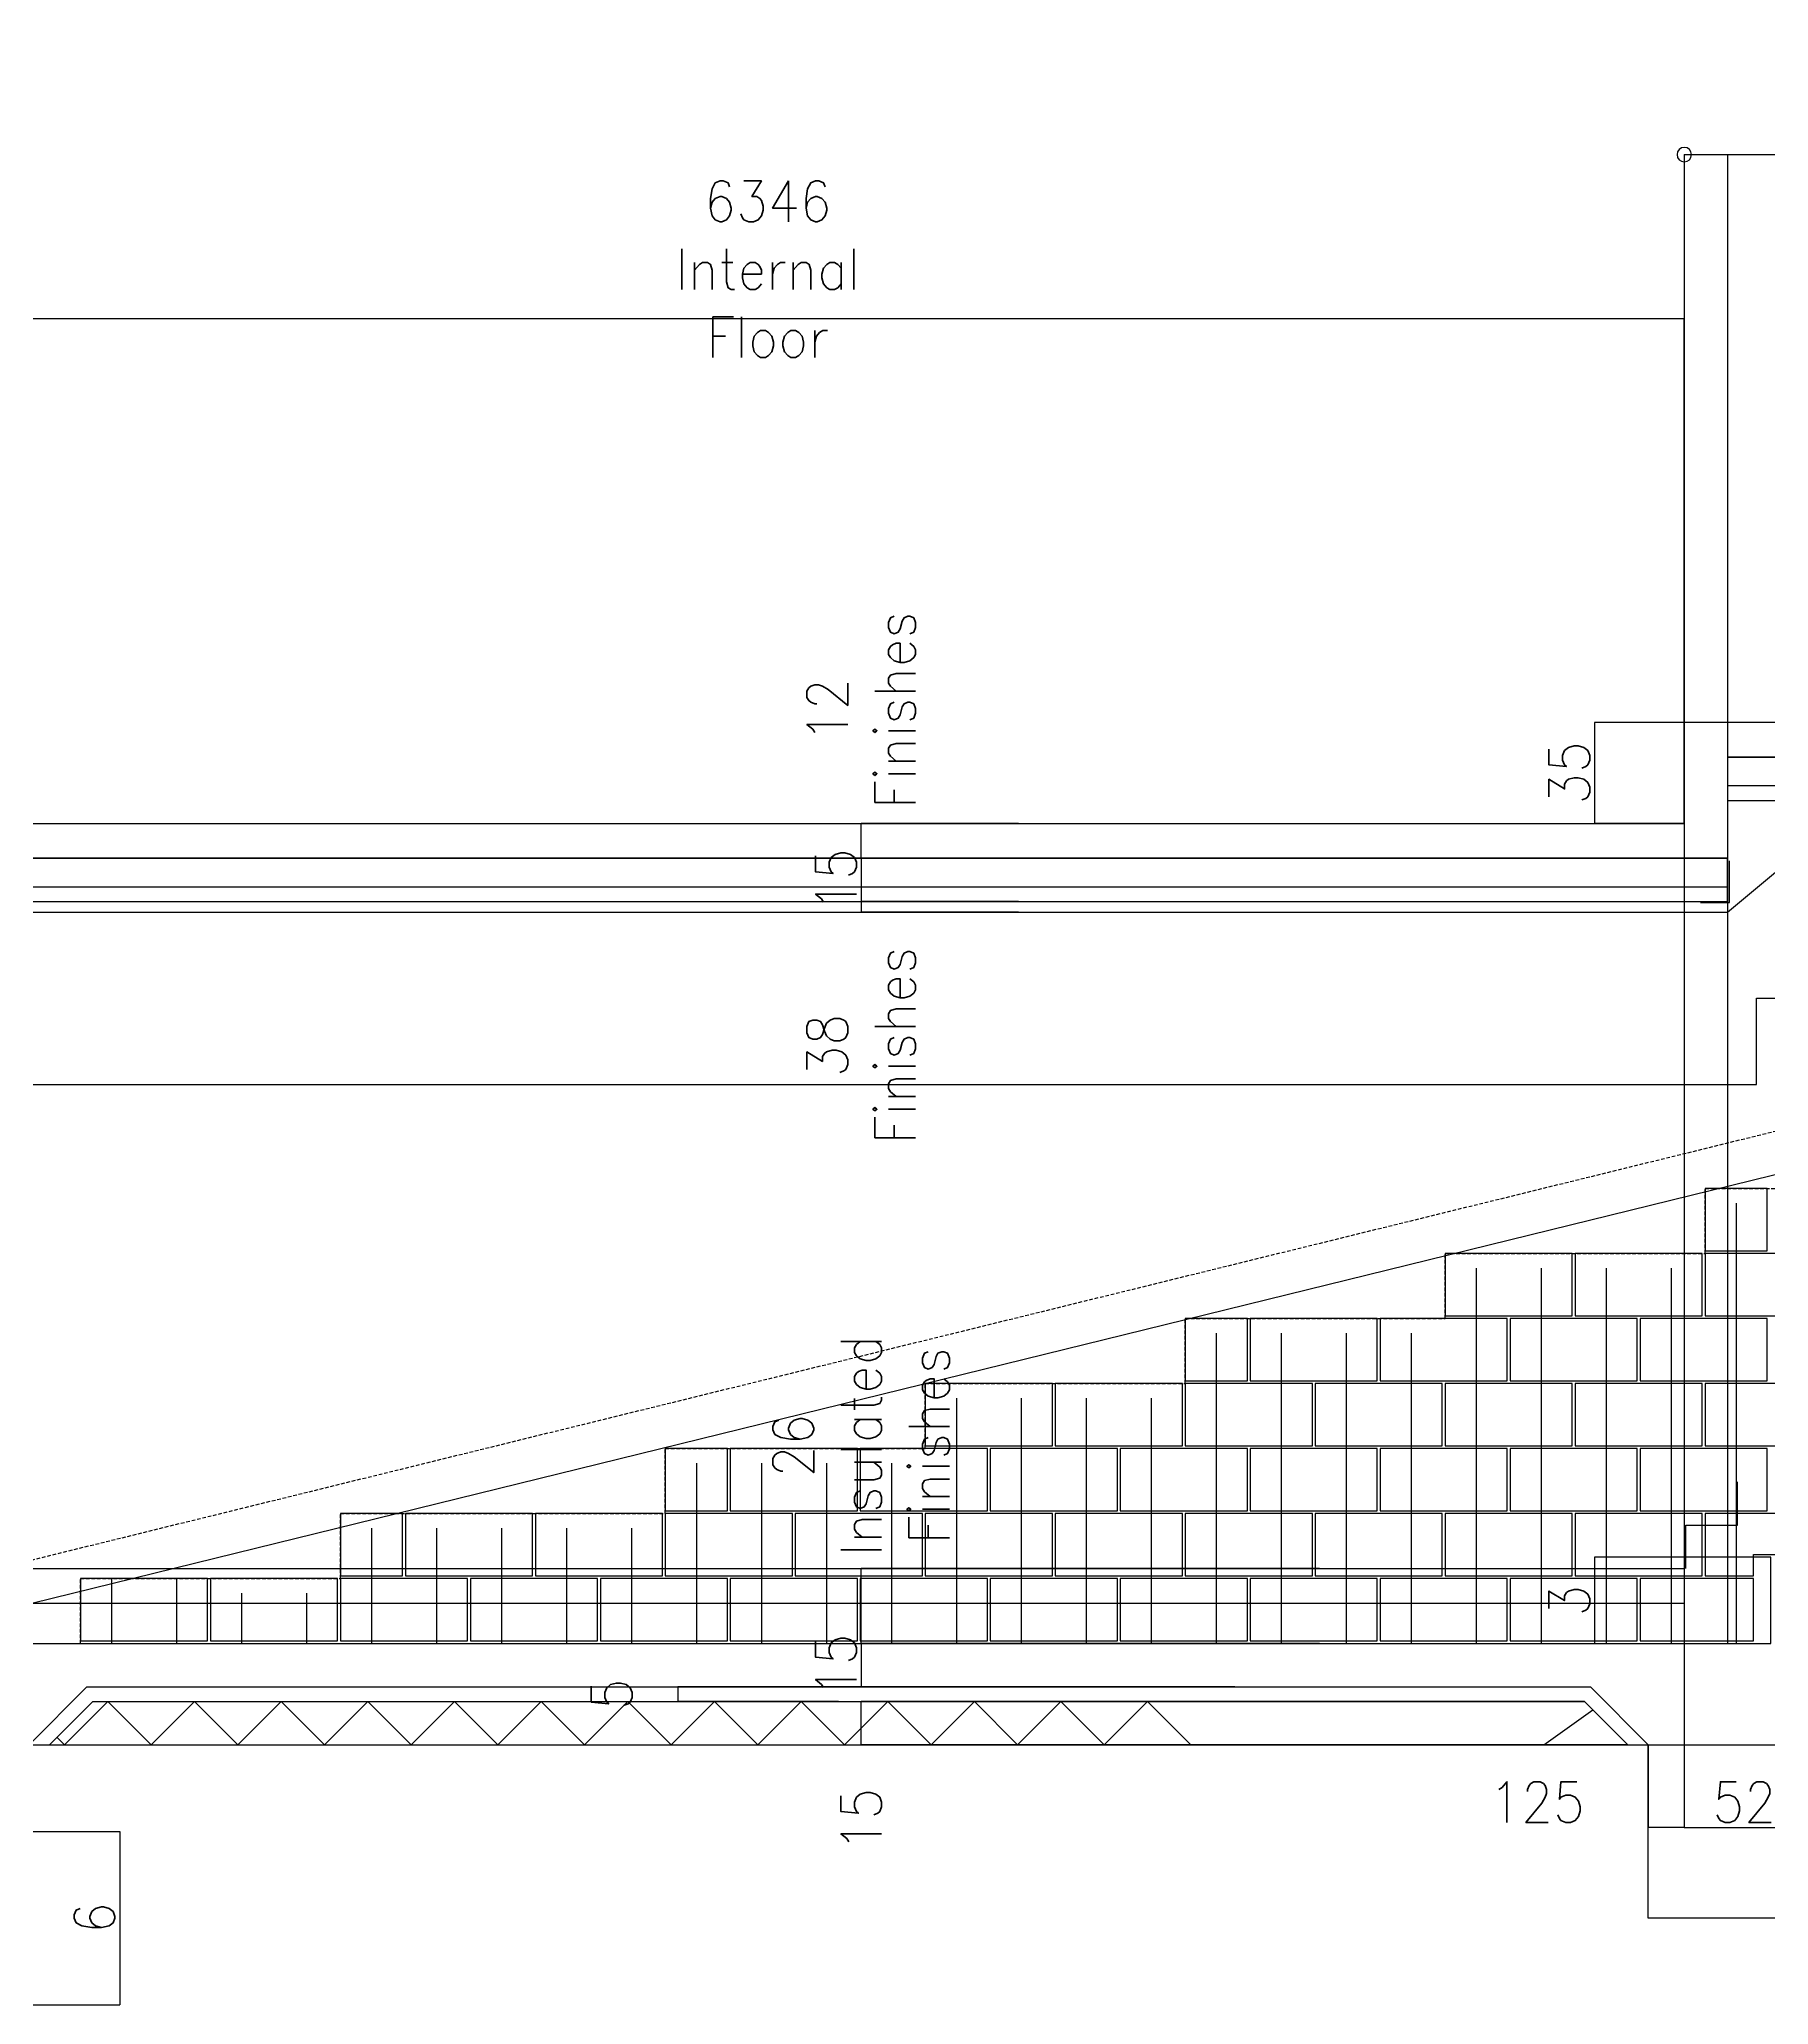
# Model space of a CAD drawing. Header units: millimetres. Extents: x 14063 to 1112248, y -41582 to 2046360.
# Drawn here: x 978106 to 984094, y 1950564 to 1957367 of the extents above; entities that cross this region are included whole.
import ezdxf

# ---------------------------------------------------------------- set-up
doc = ezdxf.new("R2010")
doc.units = ezdxf.units.MM
doc.linetypes.add('DASHED', pattern=[19.05, 12.7, -6.35])
doc.layers.get('Defpoints').update_dxf_attribs({"color": 41})
for name, color, linetype in [('CHB+00_Dims-GA', 8, 'Continuous'), ('CHB+00_Groundslab', 4, 'Continuous'), ('CHB+00_Levels', 8, 'Continuous'), ('CHB+00_Lintels Over', 9, 'Continuous'), ('CHB+00_Rebar', 1, 'Continuous'), ('CHB+00_Walls-Retaining', 1, 'Continuous'), ('CHB-00_Dims-Foundation', 8, 'Continuous'), ('CHB-00_External GL', 211, 'Continuous'), ('CHB-00_Foundation', 7, 'Continuous'), ('CHB-00_Party Wall Line', 1, 'Continuous'), ('CHB-00_SOPs', 211, 'Continuous')]:
    doc.layers.add(name, color=color, linetype=linetype)
doc.styles.get("Standard").update_dxf_attribs({"font": 'standard'})
doc.dimstyles.get("Standard").update_dxf_attribs({"dimscale": 0, "dimtxt": 2, "dimasz": 2.5, "dimexe": 4, "dimexo": 1.5, "dimgap": 0.75, "dimtad": 0, "dimtoh": 1, "dimdec": 0, "dimdsep": 46, "dimcen": 0.09, "dimclrd": 8, "dimclre": 8, "dimclrt": 7, "dimadec": 0, "dimazin": 0, "dimtfac": 1, "dimtdec": 4, "dimtofl": 0, "dimtmove": 0, "dimatfit": 3, "dimfxl": 1, "dimtolj": 1, "dimtzin": 0, "dimarcsym": 0})

# ---------------------------------------------------------------- blocks, each defined once
blk = doc.blocks.new('*D48')
at = {"layer": 'CHB+00_Dims-GA', "color": 8, "linetype": 'ByBlock', "lineweight": -2}
for p, q in [((980952.2, 1951463.6), (980952.2, 1951613.6)), ((983455.9, 1951613.6), (980952.2, 1951613.6)), ((983605.9, 1951463.6), (980952.2, 1951463.6))]:
    blk.add_line(p, q, dxfattribs=at)
for points in [[(980952.2, 1951613.6), (980952.2, 1951613.6), (980952.2, 1951613.6)], [(980952.2, 1951463.6), (980952.2, 1951463.6), (980952.2, 1951463.6)]]:
    blk.add_solid(points, dxfattribs=at)
at = {"layer": 'CHB+00_Dims-GA', "color": 7, "linetype": 'Continuous', "lineweight": -2, "insert": (980952.2, 1951204.5), "char_height": 141.08, "width": 9, "attachment_point": 5, "rotation": 90}
blk.add_mtext('15', dxfattribs=at)
blk = doc.blocks.new('*D142')
at = {"color": 8, "linetype": 'ByBlock', "lineweight": -2}
for p, q in [((977455.6, 1956400.3), (983801.6, 1956400.3)), ((977455.6, 1954728.1), (977455.6, 1956400.3)), ((983801.6, 1954652.6), (983801.6, 1956400.3))]:
    blk.add_line(p, q, dxfattribs=at)
for points in [[(977455.6, 1956400.3), (977455.6, 1956400.3), (977455.6, 1956400.3)], [(983801.6, 1956400.3), (983801.6, 1956400.3), (983801.6, 1956400.3)]]:
    blk.add_solid(points, dxfattribs=at)
at = {"color": 7, "linetype": 'Continuous', "lineweight": -2, "insert": (980628.6, 1956571.2), "char_height": 141.078, "width": 81.75, "attachment_point": 5}
blk.add_mtext('6346\\PInternal Floor', dxfattribs=at)
blk = doc.blocks.new('*D73')
at = {"color": 8, "linetype": 'ByBlock', "lineweight": -2}
for p, q in [((983801.6, 1956968.1), (989648.3, 1956968.1)), ((983801.6, 1956968.1), (983801.6, 1956968.1)), ((989648.3, 1956968.1), (989648.3, 1956968.1))]:
    blk.add_line(p, q, dxfattribs=at)
for points in [[(983801.6, 1956968.1), (983801.6, 1956968.1), (983801.6, 1956968.1)], [(989648.3, 1956968.1), (989648.3, 1956968.1), (989648.3, 1956968.1)]]:
    blk.add_solid(points, dxfattribs=at)
at = {"color": 7, "linetype": 'Continuous', "lineweight": -2, "insert": (986724.9, 1957155.6), "char_height": 141.08, "width": 44, "attachment_point": 5}
blk.add_mtext('5847\\PCottage', dxfattribs=at)
blk = doc.blocks.new('*D128')
at = {"layer": 'CHB+00_Dims-GA', "color": 8, "linetype": 'ByBlock', "lineweight": -2}
for p, q in [((980952.3, 1954532.6), (980952.3, 1954652.6)), ((981497, 1954652.6), (980952.3, 1954652.6)), ((981497, 1954532.6), (980952.3, 1954532.6))]:
    blk.add_line(p, q, dxfattribs=at)
for points in [[(980952.3, 1954652.6), (980952.3, 1954652.6), (980952.3, 1954652.6)], [(980952.3, 1954532.6), (980952.3, 1954532.6), (980952.3, 1954532.6)]]:
    blk.add_solid(points, dxfattribs=at)
at = {"layer": 'CHB+00_Dims-GA', "color": 7, "linetype": 'Continuous', "lineweight": -2, "insert": (980952.3, 1955045), "char_height": 141.078, "width": 73, "attachment_point": 5, "rotation": 90}
blk.add_mtext('12\\XFinishes', dxfattribs=at)
blk = doc.blocks.new('*D93')
at = {"layer": 'CHB+00_Dims-GA', "color": 8, "linetype": 'ByBlock', "lineweight": -2}
for p, q in [((980952.3, 1954532.6), (980952.3, 1954382.6)), ((981497, 1954532.6), (980952.3, 1954532.6)), ((981497, 1954382.6), (980952.3, 1954382.6))]:
    blk.add_line(p, q, dxfattribs=at)
for points in [[(980952.3, 1954532.6), (980952.3, 1954532.6), (980952.3, 1954532.6)], [(980952.3, 1954382.6), (980952.3, 1954382.6), (980952.3, 1954382.6)]]:
    blk.add_solid(points, dxfattribs=at)
at = {"layer": 'CHB+00_Dims-GA', "color": 7, "linetype": 'Continuous', "lineweight": -2, "insert": (980864.8, 1954457.6), "char_height": 141.08, "width": 9, "attachment_point": 5, "rotation": 90}
blk.add_mtext('15', dxfattribs=at)
blk = doc.blocks.new('*D32')
at = {"layer": 'CHB+00_Dims-GA', "color": 8, "linetype": 'ByBlock', "lineweight": -2}
for p, q in [((980952.3, 1954382.6), (980952.3, 1954345.1)), ((981497, 1954382.6), (980952.3, 1954382.6)), ((981497, 1954345.1), (980952.3, 1954345.1))]:
    blk.add_line(p, q, dxfattribs=at)
for points in [[(980952.3, 1954382.6), (980952.3, 1954382.6), (980952.3, 1954382.6)], [(980952.3, 1954345.1), (980952.3, 1954345.1), (980952.3, 1954345.1)]]:
    blk.add_solid(points, dxfattribs=at)
at = {"layer": 'CHB+00_Dims-GA', "color": 7, "linetype": 'Continuous', "lineweight": -2, "insert": (980952.3, 1953884), "char_height": 141.078, "width": 75, "attachment_point": 5, "rotation": 90}
blk.add_mtext('38\\XFinishes', dxfattribs=at)
blk = doc.blocks.new('*D53')
at = {"layer": 'CHB+00_Dims-GA', "color": 8, "linetype": 'ByBlock', "lineweight": -2}
for p, q in [((980316.6, 1951663.6), (980316.6, 1951613.6)), ((981509.5, 1951663.6), (980316.6, 1951663.6)), ((980873.8, 1951613.6), (980316.6, 1951613.6))]:
    blk.add_line(p, q, dxfattribs=at)
for points in [[(980316.6, 1951663.6), (980316.6, 1951663.6), (980316.6, 1951663.6)], [(980316.6, 1951613.6), (980316.6, 1951613.6), (980316.6, 1951613.6)]]:
    blk.add_solid(points, dxfattribs=at)
at = {"layer": 'CHB+00_Dims-GA', "color": 7, "linetype": 'Continuous', "lineweight": -2, "insert": (980087.9, 1951638.6), "char_height": 141.1, "width": 4, "attachment_point": 5, "rotation": 90}
blk.add_mtext('5', dxfattribs=at)
blk = doc.blocks.new('*U198')
at = {"layer": 'CHB+00_Groundslab', "color": 8}
blk.add_lwpolyline([(-150, -75), (0, 75), (150, -75)], dxfattribs=at)
blk = doc.blocks.new('*U199')
at = {"layer": 'CHB+00_Groundslab', "color": 0, "linetype": 'ByBlock', "lineweight": -2}
for p in [(0, 0), (300, 0), (600, 0), (900, 0), (1200, 0), (1500, 0), (1800, 0), (2100, 0), (2400, 0), (2700, 0), (3000, 0), (3300, 0), (3600, 0)]:
    blk.add_blockref('*U198', p, dxfattribs=at)
blk = doc.blocks.new('*D31')
at = {"layer": 'CHB+00_Dims-GA', "color": 8, "linetype": 'ByBlock', "lineweight": -2}
for p, q in [((983491.1, 1952112.6), (983491.1, 1951812.6)), ((984101.6, 1952112.6), (983491.1, 1952112.6)), ((984051.6, 1951812.6), (983491.1, 1951812.6))]:
    blk.add_line(p, q, dxfattribs=at)
for points in [[(983491.1, 1952112.6), (983491.1, 1952112.6), (983491.1, 1952112.6)], [(983491.1, 1951812.6), (983491.1, 1951812.6), (983491.1, 1951812.6)]]:
    blk.add_solid(points, dxfattribs=at)
at = {"layer": 'CHB+00_Dims-GA', "color": 7, "linetype": 'Continuous', "lineweight": -2, "insert": (983403.6, 1951962.6), "char_height": 141.1, "width": 4, "attachment_point": 5, "rotation": 90}
blk.add_mtext('3', dxfattribs=at)
blk = doc.blocks.new('*D144')
at = {"layer": 'CHB+00_Dims-GA', "color": 8, "linetype": 'ByBlock', "lineweight": -2}
for p, q in [((983491.1, 1955002.6), (983491.1, 1954652.6)), ((984201.6, 1955002.6), (983491.1, 1955002.6)), ((983801.6, 1954652.6), (983491.1, 1954652.6))]:
    blk.add_line(p, q, dxfattribs=at)
for points in [[(983491.1, 1955002.6), (983491.1, 1955002.6), (983491.1, 1955002.6)], [(983491.1, 1954652.6), (983491.1, 1954652.6), (983491.1, 1954652.6)]]:
    blk.add_solid(points, dxfattribs=at)
at = {"layer": 'CHB+00_Dims-GA', "color": 7, "linetype": 'Continuous', "lineweight": -2, "insert": (983403.6, 1954827.6), "char_height": 141.08, "width": 11, "attachment_point": 5, "rotation": 90}
blk.add_mtext('35', dxfattribs=at)
blk = doc.blocks.new('*D67')
at = {"layer": 'CHB+00_Dims-GA', "color": 8, "linetype": 'ByBlock', "lineweight": -2}
for p, q in [((980952.2, 1951813.6), (980952.2, 1951663.6)), ((982538.5, 1951813.6), (980952.2, 1951813.6)), ((982245.5, 1951663.6), (980952.2, 1951663.6))]:
    blk.add_line(p, q, dxfattribs=at)
for points in [[(980952.2, 1951813.6), (980952.2, 1951813.6), (980952.2, 1951813.6)], [(980952.2, 1951663.6), (980952.2, 1951663.6), (980952.2, 1951663.6)]]:
    blk.add_solid(points, dxfattribs=at)
at = {"layer": 'CHB+00_Dims-GA', "color": 7, "linetype": 'Continuous', "lineweight": -2, "insert": (980864.7, 1951738.6), "char_height": 141.08, "width": 9, "attachment_point": 5, "rotation": 90}
blk.add_mtext('15', dxfattribs=at)
blk = doc.blocks.new('*D149')
at = {"layer": 'CHB+00_Dims-GA', "color": 8, "linetype": 'ByBlock', "lineweight": -2}
for p, q in [((980952.2, 1951813.6), (980952.2, 1952073.6)), ((982538.5, 1952073.6), (980952.2, 1952073.6)), ((982538.5, 1951813.6), (980952.2, 1951813.6))]:
    blk.add_line(p, q, dxfattribs=at)
for points in [[(980952.2, 1952073.6), (980952.2, 1952073.6), (980952.2, 1952073.6)], [(980952.2, 1951813.6), (980952.2, 1951813.6), (980952.2, 1951813.6)]]:
    blk.add_solid(points, dxfattribs=at)
at = {"layer": 'CHB+00_Dims-GA', "color": 7, "linetype": 'Continuous', "lineweight": -2, "insert": (980952.2, 1952499), "char_height": 141.078, "width": 82, "attachment_point": 5, "rotation": 90}
blk.add_mtext('26\\XInsulated\\PFinishes', dxfattribs=at)
blk = doc.blocks.new('*D155')
at = {"layer": 'CHB+00_Dims-GA', "color": 8, "linetype": 'ByBlock', "lineweight": -2}
for p, q in [((983801.6, 1951813.6), (983801.6, 1951177.5)), ((984326.6, 1951463.4), (984326.6, 1951177.5)), ((983801.6, 1951177.5), (984326.6, 1951177.5))]:
    blk.add_line(p, q, dxfattribs=at)
for points in [[(983801.6, 1951177.5), (983801.6, 1951177.5), (983801.6, 1951177.5)], [(984326.6, 1951177.5), (984326.6, 1951177.5), (984326.6, 1951177.5)]]:
    blk.add_solid(points, dxfattribs=at)
at = {"layer": 'CHB+00_Dims-GA', "color": 7, "linetype": 'Continuous', "lineweight": -2, "insert": (984064.1, 1951265), "char_height": 141.08, "width": 18, "attachment_point": 5}
blk.add_mtext('525', dxfattribs=at)
blk = doc.blocks.new('*D162')
at = {"layer": 'CHB+00_Dims-GA', "color": 8, "linetype": 'ByBlock', "lineweight": -2}
for p, q in [((983801.6, 1951813.6), (983801.6, 1951177.5)), ((983676.6, 1951463.6), (983676.6, 1951177.5)), ((983801.6, 1951177.5), (983676.6, 1951177.5))]:
    blk.add_line(p, q, dxfattribs=at)
for points in [[(983676.6, 1951177.5), (983676.6, 1951177.5), (983676.6, 1951177.5)], [(983801.6, 1951177.5), (983801.6, 1951177.5), (983801.6, 1951177.5)]]:
    blk.add_solid(points, dxfattribs=at)
at = {"layer": 'CHB+00_Dims-GA', "color": 7, "linetype": 'Continuous', "lineweight": -2, "insert": (983291.9, 1951265), "char_height": 141.08, "width": 16, "attachment_point": 5}
blk.add_mtext('125', dxfattribs=at)
blk = doc.blocks.new('*D146')
at = {"layer": 'CHB+00_Dims-GA', "color": 8, "linetype": 'ByBlock', "lineweight": -2}
for p, q in [((978071.1, 1951163.6), (978385.4, 1951163.6)), ((978385.4, 1951163.6), (978385.4, 1950563.6)), ((978071.1, 1950563.6), (978385.4, 1950563.6))]:
    blk.add_line(p, q, dxfattribs=at)
for points in [[(978385.4, 1951163.6), (978385.4, 1951163.6), (978385.4, 1951163.6)], [(978385.4, 1950563.6), (978385.4, 1950563.6), (978385.4, 1950563.6)]]:
    blk.add_solid(points, dxfattribs=at)
at = {"layer": 'CHB+00_Dims-GA', "color": 7, "linetype": 'Continuous', "lineweight": -2, "insert": (978297.9, 1950863.6), "char_height": 141.1, "width": 4, "attachment_point": 5, "rotation": 90}
blk.add_mtext('6', dxfattribs=at)

msp = doc.modelspace()

# ---------------------------------------------------------------- linework, layer by layer
at = {"layer": 'CHB+00_Groundslab'}
for points in [[(977598.1, 1951513.6), (977783.1, 1951513.6), (977783.1, 1951813.6), (984101.6, 1951813.6), (984101.6, 1952112.6)], [(977598.1, 1951163.6), (978071.1, 1951163.6), (978071.1, 1951463.6), (978271.1, 1951663.6), (983476.6, 1951663.6), (983676.6, 1951463.6), (984326.6, 1951463.4), (984326.6, 1951762.6), (984526.6, 1951962.6), (986388.8, 1951962.6), (986588.8, 1951762.6), (987238.8, 1951762.6)]]:
    msp.add_lwpolyline(points, dxfattribs=at)
at = {"layer": 'CHB+00_Groundslab', "color": 8}
for points in [[(978141.8, 1951463.6), (978291.8, 1951613.6), (983455.9, 1951613.6), (983605.9, 1951463.6), (983676.6, 1951463.6)], [(978193.6, 1951463.6), (978167.7, 1951489.5)]]:
    msp.add_lwpolyline(points, dxfattribs=at)
at = {"layer": 'CHB+00_Groundslab', "color": 8, "linetype": 'Continuous'}
msp.add_lwpolyline([(983314.9, 1951463.6), (983485.4, 1951584.1)], dxfattribs=at)
at = {"layer": 'CHB+00_Groundslab', "color": 7}
msp.add_lwpolyline([(978071.1, 1951463.6), (983676.6, 1951463.6)], dxfattribs=at)
at = {"layer": 'CHB+00_Levels', "linetype": 'Continuous'}
for points in [[(977855.6, 1954652.6), (983801.6, 1954652.6)], [(983801.6, 1954345.1), (983951.6, 1954345.1), (984151.6, 1954513)], [(977863.1, 1954345.1), (983801.6, 1954345.1)], [(983806.7, 1952073.6), (983806.7, 1952223.6), (983985.5, 1952223.6), (983985.5, 1952373.6)], [(977813.1, 1952073.6), (983801.6, 1952073.6)], [(977813.1, 1951953.6), (983801.6, 1951953.6)]]:
    msp.add_lwpolyline(points, dxfattribs=at)
at = {"layer": 'CHB+00_Lintels Over', "linetype": 'Continuous'}
for points in [[(983951.6, 1954732.6), (986873.8, 1954732.6), (986873.8, 1954882.6), (983951.6, 1954882.6)], [(977673.1, 1954382.6), (983951.6, 1954382.6), (983951.6, 1954532.6), (977673.1, 1954532.6)], [(977673.1, 1954532.6), (983951.6, 1954532.6), (983951.6, 1954432.6), (977673.1, 1954432.6)]]:
    msp.add_lwpolyline(points, close=True, dxfattribs=at)
msp.add_lwpolyline([(983951.6, 1954882.6), (986873.8, 1954882.6), (986873.8, 1954782.6), (983951.6, 1954782.6)], dxfattribs=at)
at = {"layer": 'CHB+00_Lintels Over', "color": 1, "linetype": 'Continuous'}
msp.add_lwpolyline([(983857.6, 1954379.6), (983957.6, 1954379.6), (983957.6, 1954523.6)], dxfattribs=at)
at = {"layer": 'CHB+00_Rebar', "linetype": 'Continuous'}
for points in [[(983981.3, 1953338.6), (983981.3, 1951813.6)], [(983081.3, 1953113.6), (983081.3, 1951813.6)], [(983306.3, 1953113.6), (983306.3, 1951813.6)], [(983531.3, 1953113.6), (983531.3, 1951813.6)], [(983756.3, 1953113.6), (983756.3, 1951813.6)], [(982181.3, 1952888.6), (982181.3, 1951813.6)], [(982406.3, 1952888.6), (982406.3, 1951813.6)], [(982631.3, 1952888.6), (982631.3, 1951813.6)], [(982856.3, 1952888.6), (982856.3, 1951813.6)], [(981281.3, 1952663.6), (981281.3, 1951813.6)], [(981506.3, 1952663.6), (981506.3, 1951813.6)], [(981731.3, 1952663.6), (981731.3, 1951813.6)], [(981956.3, 1952663.6), (981956.3, 1951813.6)], [(980381.3, 1952438.6), (980381.3, 1951813.6)], [(980606.3, 1952438.6), (980606.3, 1951813.6)], [(980831.3, 1952438.6), (980831.3, 1951813.6)], [(981056.3, 1952438.6), (981056.3, 1951813.6)], [(979256.3, 1952213.6), (979256.3, 1951813.6)], [(979481.3, 1952213.6), (979481.3, 1951813.6)], [(979706.3, 1952213.6), (979706.3, 1951813.6)], [(979931.3, 1952213.6), (979931.3, 1951813.6)], [(980156.3, 1952213.6), (980156.3, 1951813.6)], [(978356.3, 1952038.6), (978356.3, 1951813.6)], [(978581.3, 1952038.6), (978581.3, 1951813.6)], [(978806.3, 1951988.6), (978806.3, 1951813.6)], [(979031.3, 1951988.6), (979031.3, 1951813.6)]]:
    msp.add_lwpolyline(points, dxfattribs=at)
at = {"layer": 'CHB+00_Walls-Retaining', "linetype": 'DASHED'}
msp.add_lwpolyline([(978248.8, 1951813.6), (978248.8, 1952038.6), (979148.8, 1952038.6), (979148.8, 1952263.6), (980273.8, 1952263.6), (980273.8, 1952488.6), (981173.8, 1952488.6), (981173.8, 1952713.6), (982073.8, 1952713.6), (982073.8, 1952938.6), (982973.8, 1952938.6), (982973.8, 1953163.6), (983873.8, 1953163.6), (983873.8, 1953388.6), (984773.8, 1953388.6), (984773.8, 1953613.6), (985673.8, 1953613.6), (985673.8, 1953838.6), (986573.8, 1953838.6), (986573.8, 1954063.6), (987238.8, 1954063.6), (987238.8, 1952112.6)], dxfattribs=at)
at = {"layer": 'CHB-00_Dims-Foundation', "color": 252, "linetype": 'Continuous'}
for p, q in [((983801.6, 1956968.1), (983801.6, 1951813.6)), ((983951.6, 1956968.1), (983951.6, 1951813.6))]:
    msp.add_line(p, q, dxfattribs=at)
at = {"layer": 'CHB-00_External GL', "linetype": 'DASHED'}
msp.add_lwpolyline([(975840.6, 1951552.6), (988448.3, 1954652.6)], dxfattribs=at)
at = {"layer": 'CHB-00_Foundation'}
msp.add_lwpolyline([(983676.6, 1951463.6), (984326.6, 1951463.4), (984326.6, 1950863.6), (983676.6, 1950863.6)], close=True, dxfattribs=at)
at = {"layer": 'CHB-00_Party Wall Line', "color": 252, "linetype": 'Continuous'}
for points in [[(983873.8, 1953173.6), (984088.8, 1953173.6), (984088.8, 1953388.6), (983873.8, 1953388.6)], [(982973.8, 1952948.6), (983413.8, 1952948.6), (983413.8, 1953163.6), (982973.8, 1953163.6)], [(983423.8, 1952948.6), (983863.8, 1952948.6), (983863.8, 1953163.6), (983423.8, 1953163.6)], [(983873.8, 1952948.6), (984313.8, 1952948.6), (984313.8, 1953163.6), (983873.8, 1953163.6)], [(982073.8, 1952723.6), (982288.8, 1952723.6), (982288.8, 1952938.6), (982073.8, 1952938.6)], [(982298.8, 1952723.6), (982738.8, 1952723.6), (982738.8, 1952938.6), (982298.8, 1952938.6)], [(982748.8, 1952723.6), (983188.8, 1952723.6), (983188.8, 1952938.6), (982748.8, 1952938.6)], [(983198.8, 1952723.6), (983638.8, 1952723.6), (983638.8, 1952938.6), (983198.8, 1952938.6)], [(983648.8, 1952723.6), (984088.8, 1952723.6), (984088.8, 1952938.6), (983648.8, 1952938.6)], [(981173.8, 1952498.6), (981613.8, 1952498.6), (981613.8, 1952713.6), (981173.8, 1952713.6)], [(981623.8, 1952498.6), (982063.8, 1952498.6), (982063.8, 1952713.6), (981623.8, 1952713.6)], [(982073.8, 1952498.6), (982513.8, 1952498.6), (982513.8, 1952713.6), (982073.8, 1952713.6)], [(982523.8, 1952498.6), (982963.8, 1952498.6), (982963.8, 1952713.6), (982523.8, 1952713.6)], [(982973.8, 1952498.6), (983413.8, 1952498.6), (983413.8, 1952713.6), (982973.8, 1952713.6)], [(983423.8, 1952498.6), (983863.8, 1952498.6), (983863.8, 1952713.6), (983423.8, 1952713.6)], [(983873.8, 1952498.6), (984313.8, 1952498.6), (984313.8, 1952713.6), (983873.8, 1952713.6)], [(980273.8, 1952273.6), (980488.8, 1952273.6), (980488.8, 1952488.6), (980273.8, 1952488.6)], [(980498.8, 1952273.6), (980938.8, 1952273.6), (980938.8, 1952488.6), (980498.8, 1952488.6)], [(980948.8, 1952273.6), (981388.8, 1952273.6), (981388.8, 1952488.6), (980948.8, 1952488.6)], [(981398.8, 1952273.6), (981838.8, 1952273.6), (981838.8, 1952488.6), (981398.8, 1952488.6)], [(981848.8, 1952273.6), (982288.8, 1952273.6), (982288.8, 1952488.6), (981848.8, 1952488.6)], [(982298.8, 1952273.6), (982738.8, 1952273.6), (982738.8, 1952488.6), (982298.8, 1952488.6)], [(982748.8, 1952273.6), (983188.8, 1952273.6), (983188.8, 1952488.6), (982748.8, 1952488.6)], [(983198.8, 1952273.6), (983638.8, 1952273.6), (983638.8, 1952488.6), (983198.8, 1952488.6)], [(983648.8, 1952273.6), (984088.8, 1952273.6), (984088.8, 1952488.6), (983648.8, 1952488.6)], [(979148.8, 1952048.6), (979363.8, 1952048.6), (979363.8, 1952263.6), (979148.8, 1952263.6)], [(979373.8, 1952048.6), (979813.8, 1952048.6), (979813.8, 1952263.6), (979373.8, 1952263.6)], [(979823.8, 1952048.6), (980263.8, 1952048.6), (980263.8, 1952263.6), (979823.8, 1952263.6)], [(980273.8, 1952048.6), (980713.8, 1952048.6), (980713.8, 1952263.6), (980273.8, 1952263.6)], [(980723.8, 1952048.6), (981163.8, 1952048.6), (981163.8, 1952263.6), (980723.8, 1952263.6)], [(981173.8, 1952048.6), (981613.8, 1952048.6), (981613.8, 1952263.6), (981173.8, 1952263.6)], [(981623.8, 1952048.6), (982063.8, 1952048.6), (982063.8, 1952263.6), (981623.8, 1952263.6)], [(982073.8, 1952048.6), (982513.8, 1952048.6), (982513.8, 1952263.6), (982073.8, 1952263.6)], [(982523.8, 1952048.6), (982963.8, 1952048.6), (982963.8, 1952263.6), (982523.8, 1952263.6)], [(982973.8, 1952048.6), (983413.8, 1952048.6), (983413.8, 1952263.6), (982973.8, 1952263.6)], [(983423.8, 1952048.6), (983863.8, 1952048.6), (983863.8, 1952263.6), (983423.8, 1952263.6)], [(983873.8, 1952048.6), (984041.6, 1952048.6), (984041.6, 1952122.6), (984313.8, 1952122.6), (984313.8, 1952263.6), (983873.8, 1952263.6)], [(978248.8, 1951823.6), (978688.8, 1951823.6), (978688.8, 1952038.6), (978248.8, 1952038.6)], [(978698.8, 1951823.6), (979138.8, 1951823.6), (979138.8, 1952038.6), (978698.8, 1952038.6)], [(979148.8, 1951823.6), (979588.8, 1951823.6), (979588.8, 1952038.6), (979148.8, 1952038.6)], [(979598.8, 1951823.6), (980038.8, 1951823.6), (980038.8, 1952038.6), (979598.8, 1952038.6)], [(980048.8, 1951823.6), (980488.8, 1951823.6), (980488.8, 1952038.6), (980048.8, 1952038.6)], [(980498.8, 1951823.6), (980938.8, 1951823.6), (980938.8, 1952038.6), (980498.8, 1952038.6)], [(980948.8, 1951823.6), (981388.8, 1951823.6), (981388.8, 1952038.6), (980948.8, 1952038.6)], [(981398.8, 1951823.6), (981838.8, 1951823.6), (981838.8, 1952038.6), (981398.8, 1952038.6)], [(981848.8, 1951823.6), (982288.8, 1951823.6), (982288.8, 1952038.6), (981848.8, 1952038.6)], [(982298.8, 1951823.6), (982738.8, 1951823.6), (982738.8, 1952038.6), (982298.8, 1952038.6)], [(982748.8, 1951823.6), (983188.8, 1951823.6), (983188.8, 1952038.6), (982748.8, 1952038.6)], [(983198.8, 1951823.6), (983638.8, 1951823.6), (983638.8, 1952038.6), (983198.8, 1952038.6)], [(983648.8, 1951823.6), (984041.6, 1951823.6), (984041.6, 1952038.6), (983648.8, 1952038.6)]]:
    msp.add_lwpolyline(points, close=True, dxfattribs=at)
at = {"layer": 'CHB-00_SOPs', "linetype": 'Continuous'}
msp.add_lwpolyline([(983776.6, 1956968.1, 1), (983826.6, 1956968.1, 1)], format="xyb", close=True, dxfattribs=at)
at = {"layer": 'Defpoints', "linetype": 'Continuous'}
msp.add_lwpolyline([(975840.6, 1951402.6), (988448.3, 1954502.6)], dxfattribs=at)
at = {"layer": 'Defpoints'}
for points in [[(977598.1, 1953748.6), (984051.6, 1953748.6), (984051.6, 1954047.6)], [(984051.6, 1954047.6), (987238.8, 1954047.6)]]:
    msp.add_lwpolyline(points, dxfattribs=at)

# ---------------------------------------------------------------- block references
at = {"layer": 'CHB+00_Groundslab', "color": 8}
msp.add_blockref('*U199', (978343.6, 1951538.6), dxfattribs=at)

# ---------------------------------------------------------------- dimensions: what is measured, and where the dimension line sits
at = {"color": 3, "linetype": 'Continuous'}
for base, p1, p2, text, picture, middle in [((989648.3, 1956968.1), (983801.6, 1956968.1), (989648.3, 1956968.1), '<>\\PCottage', '*D73', (986724.9, 1957155.6)), ((983801.6, 1956400.3), (977455.6, 1954728.1), (983801.6, 1954652.6), '<>\\PInternal Floor', '*D142', (980628.6, 1956571.2))]:
    dim = msp.add_linear_dim(base=base, p1=p1, p2=p2, text=text, dimstyle='Standard', dxfattribs=at)
    dim.commit()
    dim.dimension.update_dxf_attribs({"geometry": picture, "text_midpoint": middle})
at = {"layer": 'CHB+00_Dims-GA'}
for base, p1, p2, angle, text, picture, middle in [((980952.3, 1954652.6), (981497, 1954532.6), (981497, 1954652.6), 90, '<>\\XFinishes', '*D128', (980952.3, 1955045)), ((980952.2640586, 1954345.1384624), (981496.9711262, 1954382.6384624), (981496.9711262, 1954345.1384624), 270, '<>\\XFinishes', '*D32', (980952.2640586, 1953827.7636026)), ((980952.2, 1952073.6), (982538.5, 1951813.6), (982538.5, 1952073.6), 90, '<>\\XInsulated\\PFinishes', '*D149', (980952.2, 1952499))]:
    dim = msp.add_linear_dim(base=base, p1=p1, p2=p2, angle=angle, text=text, dimstyle='Standard', dxfattribs=at)
    dim.commit()
    dim.dimension.update_dxf_attribs({"geometry": picture, "text_midpoint": middle})
at = {"layer": 'CHB+00_Dims-GA', "linetype": 'Continuous'}
for base, p1, p2, picture, middle in [((983491.1, 1954652.6), (984201.6, 1955002.6), (983801.6, 1954652.6), '*D144', (983403.6, 1954827.6)), ((983491.1, 1951812.6), (984101.6, 1952112.6), (984051.6, 1951812.6), '*D31', (983403.6, 1951962.6))]:
    dim = msp.add_linear_dim(base=base, p1=p1, p2=p2, angle=90, dimstyle='Standard', dxfattribs=at)
    dim.commit()
    dim.dimension.update_dxf_attribs({"geometry": picture, "text_midpoint": middle})
at = {"layer": 'CHB+00_Dims-GA'}
for base, p1, p2, picture, middle in [((980952.3, 1954382.6), (981497, 1954532.6), (981497, 1954382.6), '*D93', (980864.8, 1954457.6)), ((980952.2, 1951663.6), (982538.5, 1951813.6), (982245.5, 1951663.6), '*D67', (980864.7, 1951738.6)), ((980316.6, 1951613.6), (981509.5, 1951663.6), (980873.8, 1951613.6), '*D53', (980087.9, 1951638.6)), ((980952.2, 1951613.6), (983605.9, 1951463.6), (983455.9, 1951613.6), '*D48', (980952.2, 1951204.5)), ((978385.4, 1950563.6), (978071.1, 1951163.6), (978071.1, 1950563.6), '*D146', (978297.9, 1950863.6))]:
    dim = msp.add_linear_dim(base=base, p1=p1, p2=p2, angle=90, dimstyle='Standard', dxfattribs=at)
    dim.commit()
    dim.dimension.update_dxf_attribs({"geometry": picture, "text_midpoint": middle})
at = {"layer": 'CHB+00_Dims-GA', "linetype": 'Continuous'}
dim = msp.add_linear_dim(base=(983676.6, 1951177.5), p1=(983801.6, 1951813.6), p2=(983676.6, 1951463.6), dimstyle='Standard', dxfattribs=at)
dim.commit()
dim.dimension.update_dxf_attribs({"geometry": '*D162', "text_midpoint": (983291.9, 1951265)})
at = {"layer": 'CHB+00_Dims-GA', "color": 7, "linetype": 'Continuous'}
dim = msp.add_linear_dim(base=(984326.6, 1951177.5), p1=(983801.6, 1951813.6), p2=(984326.6, 1951463.4), dimstyle='Standard', dxfattribs=at)
dim.commit()
dim.dimension.update_dxf_attribs({"geometry": '*D155', "text_midpoint": (984064.1, 1951265)})

doc.saveas('drawing.dxf')
